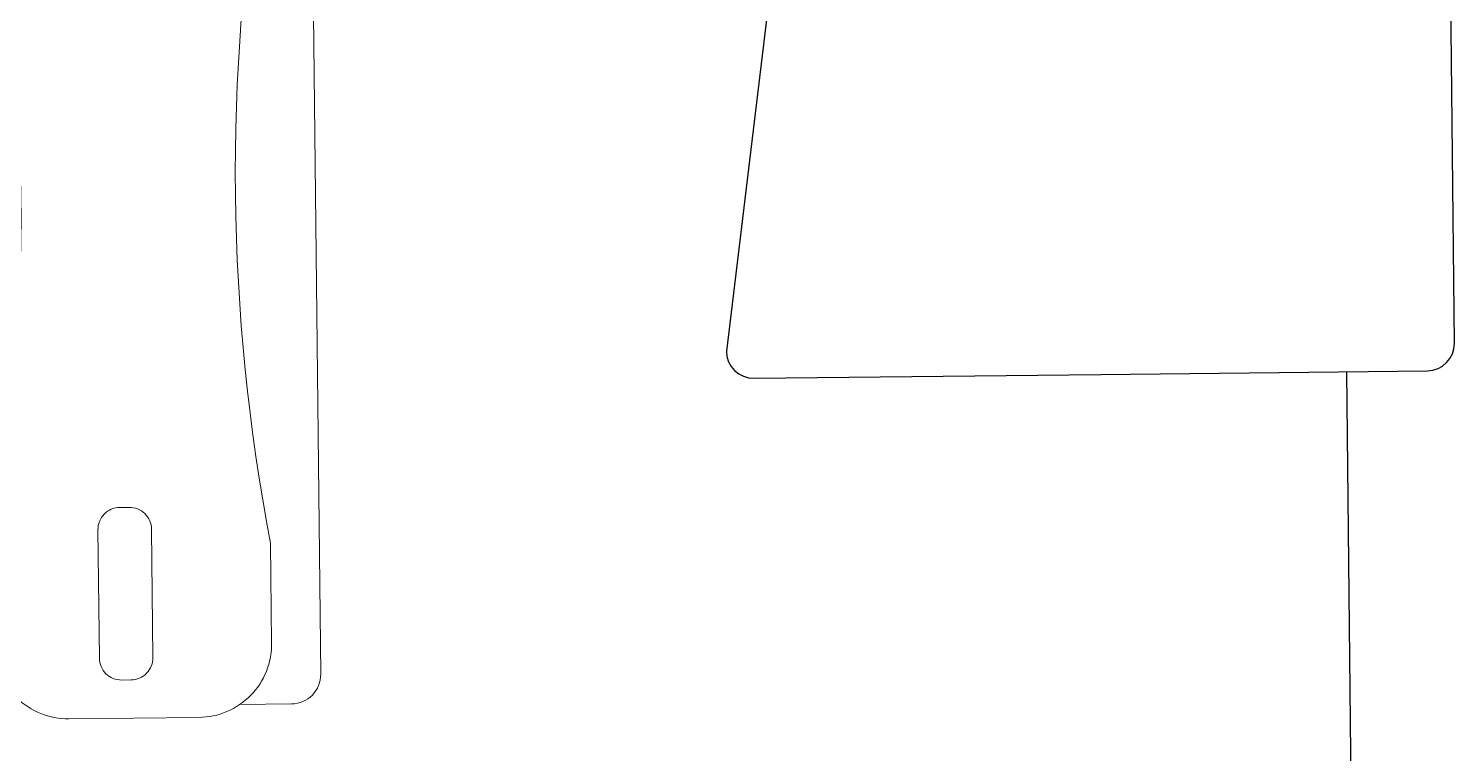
# Paper-space layout 'office1 floor1' of a CAD drawing. Header units: inches. Extents: x 0.3 to 10.8, y 1.4 to 4.2.
# Drawn here: x 7.9284 to 8.0216, y 2.1171 to 2.1645 of the extents above; entities that cross this region are included whole.
import ezdxf

# ---------------------------------------------------------------- set-up
doc = ezdxf.new("R2010")
doc.units = ezdxf.units.IN
doc.header["$MEASUREMENT"] = 0
doc.layers.get('0').update_dxf_attribs({"lineweight": 0})
doc.layers.add('EQUI', color=3, linetype='Continuous', lineweight=0)

# ---------------------------------------------------------------- blocks, each defined once
blk = doc.blocks.new('IP PHONE')
at = {"layer": 'EQUI'}
for points in [[(-46.1, 92.72, -0.414214), (-39.86, 86.48), (-39.86, 77.98, 0.089443), (-39.86, 18.68), (-39.86, 13.5, -0.414214), (-46.1, 7.25), (-57.14, 7.25, -0.414214), (-63.39, 13.5), (-63.39, 18.68, 0.089443), (-63.39, 77.98), (-63.39, 86.48, -0.414214), (-57.14, 92.72)], [(-48.74, 87.59), (-48.74, 76.69, -0.414214), (-50.61, 74.81), (-51.41, 74.81, -0.414214), (-53.29, 76.69), (-53.29, 87.59, -0.414214), (-51.41, 89.47), (-50.61, 89.47, -0.414214)]]:
    blk.add_lwpolyline(points, format="xyb", close=True, dxfattribs=at)
blk.add_lwpolyline([(-60.62, 91.66), (-65.03, 91.66, 0.414214), (-67.53, 89.16), (-67.53, 2.5, 0.414214), (-65.03, 0), (-54.51, 0)], format="xyb", dxfattribs=at)

psp = doc.layouts.new('office1 floor1')

# ---------------------------------------------------------------- linework, layer by layer
at = {"color": 7, "linetype": 'ByBlock', "lineweight": -2}
for p, q in [((8.021639, 2.143942), (8.020904, 2.211957)), ((7.982261, 2.211539), (7.974047, 2.143428)), ((7.975856, 2.141657), (7.998514, 2.141902)), ((7.998514, 2.141902), (8.019869, 2.142133)), ((8.014582, 2.142076), (8.015208, 2.084156))]:
    psp.add_line(p, q, dxfattribs=at)
for centre, start, end in [((8.019849, 2.143923), 270.61917, 0.61917), ((7.975837, 2.143447), 180.61917, 270.61917)]:
    psp.add_arc(centre, 0.00179, start, end, dxfattribs=at)

# ---------------------------------------------------------------- block references
at = {"color": 7, "xscale": 0.0007694444089781289, "yscale": 0.0007694444089781289, "zscale": 0.0007694444089781289, "rotation": 180.6376503649369}
psp.add_blockref('IP PHONE', (7.894812, 2.190333), dxfattribs=at)

doc.saveas('drawing.dxf')
